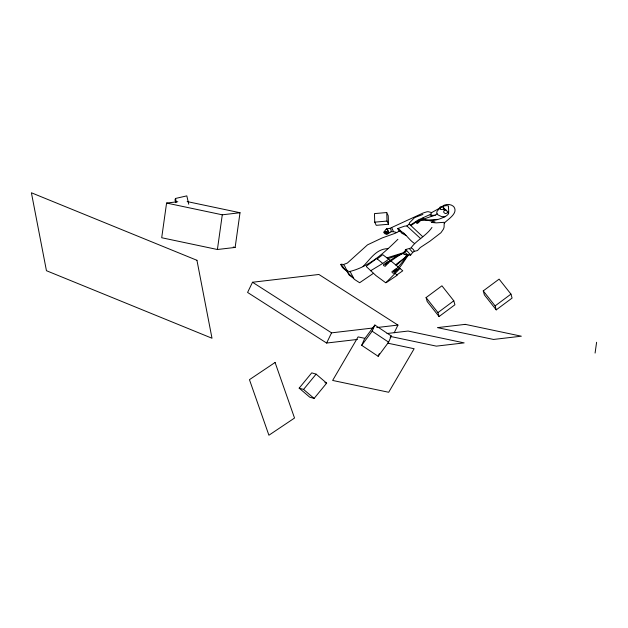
<?xml version="1.0" encoding="UTF-8"?>
<svg xmlns="http://www.w3.org/2000/svg" width="628" height="628" viewBox="0 0 628 628"><rect width="100%" height="100%" fill="white"/><g stroke="black" fill="none" stroke-linecap="round" stroke-linejoin="round"><path stroke-width="0.94" d="M388.599 262.637L385.168 266.343L383.637 265.589L383.402 264.804L387.35 261.9L388.096 262.017M386.204 233.483L387.837 232.752C390.647 233.836 392.728 230.123 389.878 228.356L386.526 228.812L383.637 232.274L384.689 233.608L386.306 234.252L385.356 232.745L387.876 230.68M403.459 253.272C403.16 255.101 405.79 254.309 406.363 253.367M403.545 252.629L404.518 251.734L405.201 252.04M404.793 254.316L407.352 255.737L410.445 254.403C408.852 253.759 405.971 248.5 405.39 250.407M177.779 201.737L166.577 203.048L161.702 237.745L217.406 249.504L235.139 247.432L240.014 212.735L187.144 201.572M217.406 249.504L222.281 214.807L240.014 212.735M595.085 353.062L596.6 342.276M387.146 233.192L387.986 233.828L386.879 233.286M444.412 223.576L444.679 222.697C448.439 218.913 458.785 212.908 453.628 206.463C450.362 203.684 445.236 203.77 442.002 206.557M423.099 217.994L422.927 218.732C430.211 222.65 439.639 219.69 446.43 215.82C450.355 214.007 448.007 209.195 448.486 205.906C444.412 204.563 439.529 207.844 437.127 211.236A7.921 6.107 5 0 0 436.758 212.594L437.433 214.391A6.052 4.663 5 0 0 438.517 215.169L441.492 216.558L444.969 216.864M436.947 213.803L435.738 214.972L432.998 215.702L433.658 215.239L431.13 215.985L431.938 214.902L430.125 215.278L431.664 212.586L439.639 208.151M188.738 204.226L186.814 195.873L175.487 198.464L175.008 199.853L175.652 202.64M361.697 345.322L364.397 339.151L374.861 325.029L391.315 335.996L388.614 342.166L378.15 356.288L361.697 345.322L372.161 331.199L374.861 325.029M378.15 356.288L379.312 353.643M394.243 332.73L397.948 325.084L318.898 274.475L252.519 282.247L247.581 292.444L326.623 343.045L357.411 339.442M326.623 343.045L331.56 332.848L372.93 328.004M388.928 232.941L387.782 229.879L386.526 228.812M406.481 250.941L404.817 252.268L386.958 257.873M404.534 252.684C397.595 255.714 390.098 259.474 385.058 264.851C391.048 261.546 397.532 255.368 404.534 252.684L404.817 252.268M408.09 255.643C403.93 260.502 399.722 270.307 393.458 271.838C398.34 267.332 403.098 261.248 407.352 255.737L396.221 265.346M390.153 337.566L391.315 335.996M420.744 238.703L406.873 225.954L404.62 226.127L397.712 228.561L399.251 229.306L401.206 231.41L401.253 232.737L401.857 233.247L406.104 235.555M299.171 388.143L311.724 372.859L316.112 374.139L326.646 383.151L314.094 398.435L309.706 397.147L299.171 388.143L303.56 389.431L314.094 398.435M303.56 389.431L316.112 374.139M406.74 255.557L404.495 257.967L395.593 264.82M388.716 259.223L382.766 263.407L376.667 258.524L366.36 266.194L366.462 266.719L375.991 275.606L385.773 282.804L399.997 268.494M443.918 209.21C444.632 205.489 437.645 205.953 440.354 209.218A1.476 1.138 5 0 0 441.005 209.579L443.918 209.21L444.71 209.956M385.356 232.745L386.887 231.316M428.689 220.459L434.953 221.919L431.365 222.43L436.185 222.877L444.216 222.304L444.098 226.983A13.243 10.213 5 0 1 443.305 229.338L440.95 232.729L429.96 241.176L420.258 247.558L417.479 250.564L414.284 251.333L412.675 252.464L410.508 255.274L409.692 254.835M363.078 266.429C370.434 259.121 376.094 248.947 387.869 248.617M431.97 227.446C426.53 235.547 416.702 240.022 411.238 247.589L413.467 249.638L414.284 251.333M397.901 239.299C384.03 252.903 368.903 266.931 349.506 271.547C345.722 270.849 342.15 268.384 340.753 264.38C342.653 265.173 344.16 270.252 347.472 270.809C345.055 268.886 345.259 263.485 341.2 264.192M405.288 249.638L411.309 247.934M405.916 249.944L404.212 251.875M422.887 214.438L414.645 217.571L409.48 222.83L409.142 224.157L406.873 225.954M377.232 258.901L382.75 254.685L390.224 260.385M387.837 232.752L388.913 232.077M426.074 297.594L441.931 285.811L453.793 300.812L454.923 304.768L439.066 316.551L427.205 301.55L426.074 297.594L437.944 312.595L439.066 316.551M437.944 312.595L453.793 300.812M483.246 290.905L499.103 279.122L510.964 294.124L512.095 298.08L496.238 309.863L484.376 294.862L483.246 290.905L495.115 305.907L496.238 309.863M495.115 305.907L510.964 294.124M382.766 263.407L370.661 270.739M389.878 228.356L423.029 213.057L426.608 211.895A5.613 4.333 5 0 1 428.249 211.699L431.664 212.586M373.464 273.298L359.64 282.741L354.239 279.264L350.762 272.74L349.506 271.547M386.244 282.631L397.218 275.237L395.177 273.447M409.142 224.157L410.775 225.499C415.092 223.482 418.9 218.128 424.222 219.619M396.865 274.923L402.768 270.801L399.141 267.771M410.335 225.13L418.436 219.847L430.816 214.211M400.342 230.578L395.381 233.208L382.146 237.949L367.521 244.849L347.355 263.046L343.406 264.584M388.026 233.679L387.421 233.035M346.648 270.888L349.097 274.954L353.627 278.408M407.125 254.159L405.696 254.489M388.033 258.705L400.554 254.301M435.275 215.098L422.228 219.533C420.854 221.503 416.27 220.35 416.427 223.144C419.488 223.796 419.221 219.384 422.754 220.381L437.638 219.384M404.024 233.239L402.681 233.475M408.388 254.678L406.167 254.795M386.181 229.558L387.507 229.416M376.784 327.557L397.948 325.084M387.005 333.523L408.09 331.05L464.147 342.888L436.35 346.138L390.742 336.514M396.802 232.548L393.521 231.685L391.181 231.748M386.738 212.531L374.469 213.606L374.735 222.147L376.235 225.334L388.504 224.259L388.237 215.726L386.738 212.531L387.013 221.072L388.504 224.259M374.735 222.147L387.013 221.072M396.456 268.98L395.648 268.925L391.888 271.775L392.319 272.725L393.858 273.368L397.249 269.671M166.577 203.048L222.281 214.807M233.247 247.032L235.139 247.432M364.742 338.304L358.086 336.906L332.636 380.442L388.693 392.272L414.142 348.736L387.539 343.124M324.888 382.633L326.646 383.151M384.666 232.172L385.247 232.368M386.51 234.063L387.649 233.993M252.519 282.247L331.56 332.848M372.161 331.199L388.614 342.166M352.81 277.238L349.404 274.444L346.946 270.99M422.777 236.756L410.775 225.499M447.992 212.735L448.73 213.245M446.728 210.718C445.566 208.967 443.219 210.341 443.776 212.186A1.539 1.185 5 0 0 444.161 212.751L444.962 213.355A1.986 1.531 5 0 0 446.021 213.52L448.274 212.28L443.242 207.64M390.883 260.895L398.199 266.986M401.206 231.41C406.395 234.401 409.409 240.343 414.606 243.523M409.519 248.829L412.675 252.464M400.036 230.759L401.072 232.172M391.676 227.642L393.521 231.685M397.712 228.561L399.18 231.269M410.445 254.403L410.673 255.023M385.671 231.363L385.796 231.818M175.487 198.464L176.35 202.177M416.639 222.532C418.499 224.408 419.504 219.282 416.639 222.532M275.08 362.482L249.449 379.665L268.91 435.228L294.532 418.044L275.08 362.482M465.262 324.362L437.465 327.62L493.522 339.45L521.319 336.2L465.262 324.362M196.949 260.298L31.4 192.772L46.448 270.707L211.997 338.241L196.949 260.298"/></g></svg>
